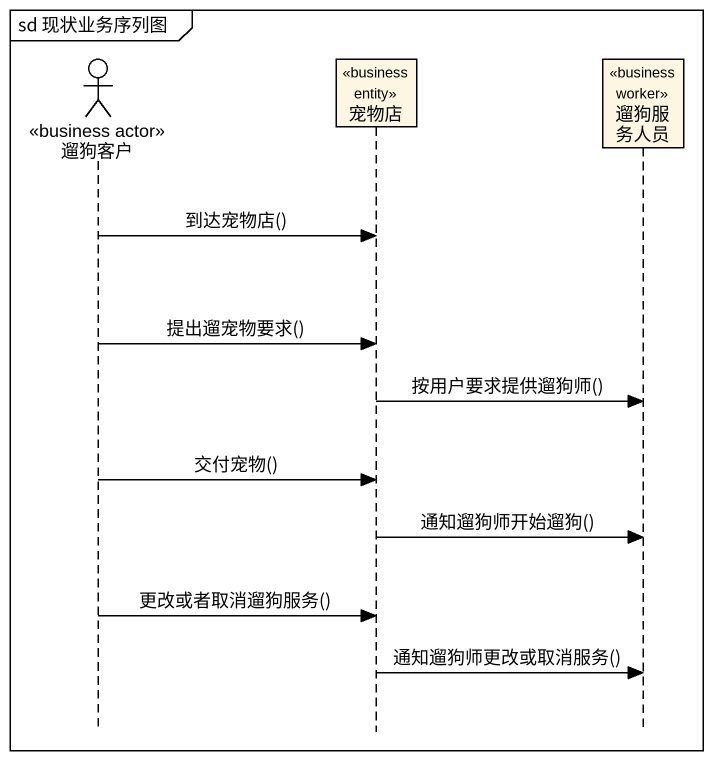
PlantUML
@startuml
mainframe sd 现状业务序列图
hide footbox
actor 遛狗客户 <<business actor>>
participant 宠物店 <<business entity>>
participant 遛狗服务人员 <<business worker>>

遛狗客户 -> 宠物店 : 到达宠物店()
遛狗客户 -> 宠物店 : 提出遛宠物要求()
宠物店 -> 遛狗服务人员 : 按用户要求提供遛狗师()
遛狗客户 -> 宠物店 : 交付宠物()
宠物店 -> 遛狗服务人员 : 通知遛狗师开始遛狗()
遛狗客户 -> 宠物店 : 更改或者取消遛狗服务()
宠物店 -> 遛狗服务人员 : 通知遛狗师更改或取消服务()
@enduml
